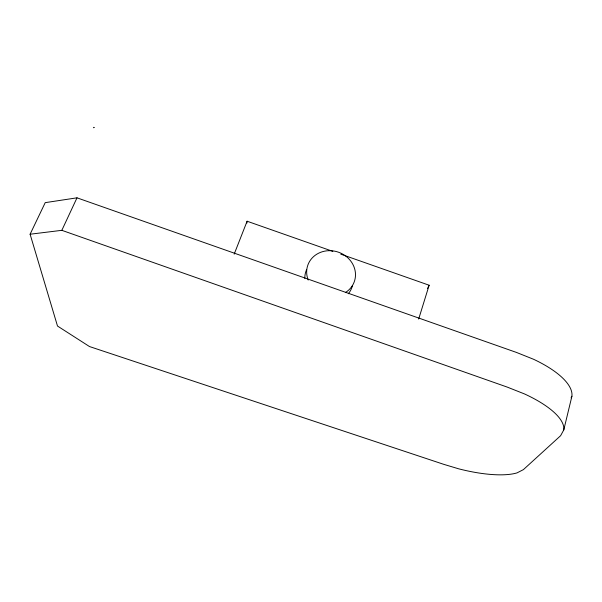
<?xml version="1.0" encoding="UTF-8"?>
<svg xmlns="http://www.w3.org/2000/svg" width="602" height="602" viewBox="0 0 602 602"><rect width="100%" height="100%" fill="white"/><g stroke="black" fill="none" stroke-linecap="round" stroke-linejoin="round"><path stroke-width="0.9" d="M246.91 223.079L247.098 221.22L332.816 251.358M563.781 429.903L571.9 396.274A79.946 29.543 15.6 0 0 533.47 359.228L516.403 352.411L77.003 197.825L45.218 202.648L30.1 234.223L57.499 326.036L89.472 346.541L443.764 464.345L458.536 468.777A72.902 22.68 16.6 0 0 517.028 472.886L523.394 469.635L560.605 435.713L563.781 429.903A80.969 27.775 15.9 0 0 524.455 393.919L507.147 387.063L61.84 230.325L30.1 234.223M418.668 319.068L429.136 285.228L340.77 254.157M234.178 254.157L247.098 221.22M61.84 230.325L77.003 197.825M427.525 288.516L429.136 285.228M571.087 397.832L571.9 396.274M94.348 127.511L93.686 127.338L93.686 127.775M352.448 285.649A24.366 22.221 19.8 0 1 348.317 293.753M304.808 278.44A24.366 22.221 19.8 0 1 306.636 269.538M308.201 280.05A24.667 22.447 19.7 0 1 320.46 252.381A24.667 22.447 19.7 0 1 352.004 262.871A24.667 22.447 19.7 0 1 345.525 292.467"/></g></svg>
